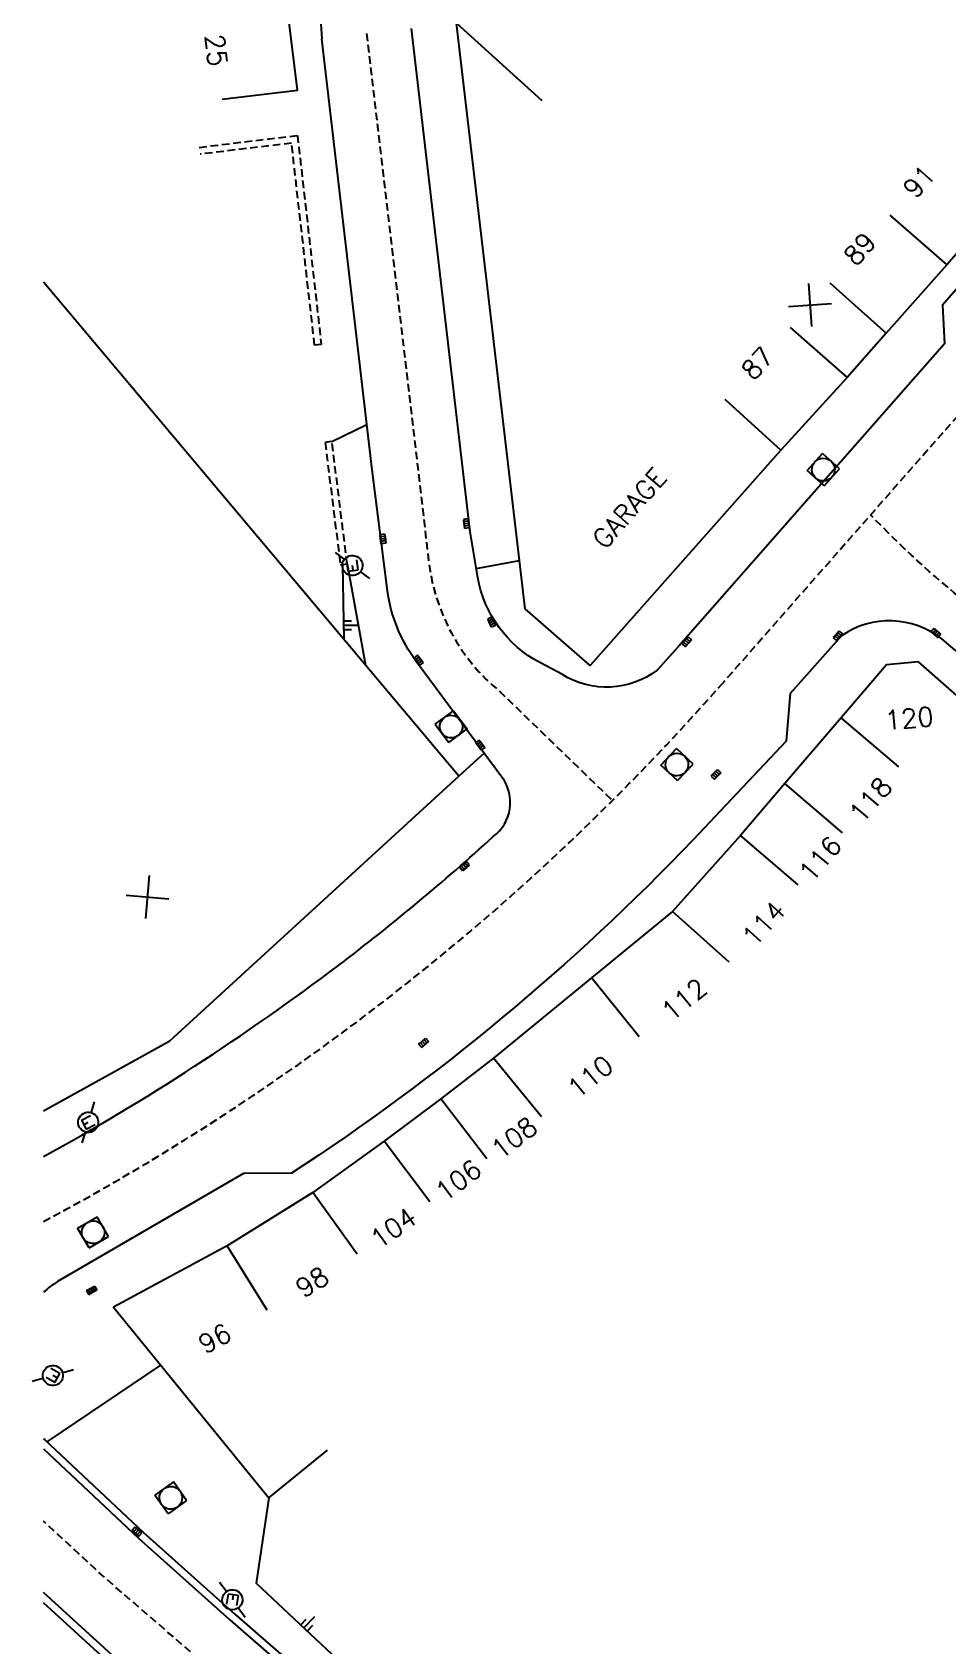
# Model space of a CAD drawing. Header units: millimetres. Extents: x 160999 to 162000, y 122000 to 123000.
# Drawn here: x 160999.3 to 161059.6, y 122829.3 to 122935.7 of the extents above; entities that cross this region are included whole.
import ezdxf
from ezdxf.enums import TextEntityAlignment as Align

# ---------------------------------------------------------------- set-up
doc = ezdxf.new("R2010")
doc.units = ezdxf.units.MM
doc.linetypes.add('DASHED', pattern=[0.75, 0.5, -0.25])
doc.layers.get('0').update_dxf_attribs({"linetype": 'CONTINUOUS'})
for name, color, linetype in [('W0001', 6, 'DASHED'), ('W0008', 7, 'CONTINUOUS'), ('W0100', 7, 'CONTINUOUS'), ('W0112', 1, 'DASHED'), ('W0211', 2, 'CONTINUOUS'), ('W0334', 7, 'CONTINUOUS'), ('W0400', 7, 'CONTINUOUS'), ('W0420', 7, 'CONTINUOUS'), ('W0471', 7, 'CONTINUOUS'), ('W0984', 7, 'CONTINUOUS'), ('W0991', 7, 'CONTINUOUS'), ('W1102', 7, 'CONTINUOUS')]:
    doc.layers.add(name, color=color, linetype=linetype)
doc.styles.get("Standard").update_dxf_attribs({"font": 'romans.shx', "width": 0.85})

# ---------------------------------------------------------------- blocks, each defined once
blk = doc.blocks.new('T471')
for p, q in [((-0.333334, 0.333334), (-0.333334, -0.333334)), ((-0.333334, 0.333334), (0.333334, 0.333334)), ((-0.333334, 0), (0, 0)), ((0.500001, 0.500001), (1.000002, 1.000002)), ((-0.500001, -0.500001), (-1.000002, -1.000002)), ((-0.333334, -0.333334), (0.333334, -0.333334))]:
    blk.add_line(p, q)
blk.add_ellipse((0, 0), major_axis=(0.471405, 0.471405), ratio=1, start_param=5.4977871438, end_param=11.780972451)
blk = doc.blocks.new('T420')
for p, q in [((0.75, 0.75), (-0.75, 0.75)), ((-0.75, 0.75), (-0.75, -0.75)), ((0.75, 0.75), (0.75, -0.75)), ((0.75, -0.75), (-0.75, -0.75))]:
    blk.add_line(p, q)
blk.add_ellipse((0, 0), major_axis=(-0.53, 0.53), ratio=1, start_param=3.926991, end_param=10.210176)
blk = doc.blocks.new('T400')
for p, q in [((-0.15, 0.3), (0.15, 0.3)), ((-0.15, -0.25), (-0.15, 0.3)), ((-0.15, 0.15), (0.15, 0.15)), ((-0.15, 0), (0.15, 0)), ((0.15, 0.3), (0.15, -0.25)), ((-0.15, -0.15), (0.15, -0.15)), ((-0.15, -0.25), (-0.15, -0.3)), ((-0.15, -0.3), (0.15, -0.3)), ((0.15, -0.3), (0.15, -0.25))]:
    blk.add_line(p, q)
blk = doc.blocks.new('t211o')
at = {"color": 0, "linetype": 'Continuous'}
for p, q in [((-0.29, 0.5), (-0.29, 0)), ((0, 1), (0, 0)), ((0.29, 0.5), (0.29, 0))]:
    blk.add_line(p, q, dxfattribs=at)
blk = doc.blocks.new('t991o')
at = {"color": 0, "linetype": 'Continuous'}
for p, q in [((-1, 1), (1, -1)), ((-1, -1), (1, 1))]:
    blk.add_line(p, q, dxfattribs=at)

msp = doc.modelspace()

# ---------------------------------------------------------------- linework, layer by layer
at = {"layer": 'W0001'}
msp.add_lwpolyline([(161129.46, 123000), (161116.58, 122981.8), (161092.9, 122949.5), (161062.24, 122912.65), (161044.7, 122892.7, -0.089968), (161000, 122857.29)], format="xyb", dxfattribs=at)
at = {"layer": 'W0001', "flags": 128}
for points in [[(161021.3, 122935.59), (161025.39, 122900.8, 0.194142), (161030.1, 122892.2), (161037.5, 122885.04)], [(161088.04, 122869.3), (161074.14, 122885.16, 0.047473), (161060.84, 122898.07, -0.032726), (161054.52, 122903.86, 3.109861)]]:
    msp.add_lwpolyline(points, format="xyb", dxfattribs=at)
msp.add_lwpolyline([(161019.91, 122820.1), (161003.95, 122833.89), (161000, 122837.54)], dxfattribs=at)
at = {"layer": 'W0008', "flags": 128}
msp.add_lwpolyline([(161011.48, 123000), (161012.24, 122991), (161012.97, 122984.17), (161013.46, 122979.62), (161016, 122957.88), (161016.72, 122952.08), (161017.89, 122942.28), (161018.34, 122935.24)], dxfattribs=at)
at = {"layer": 'W0008'}
for points in [[(161122.98, 123000), (161111.98, 122984.99), (161096.94, 122964.47), (161088.57, 122952.99), (161083.01, 122945.61), (161075.32, 122936.17), (161059.25, 122917.7), (161059.39, 122915.13), (161041.86, 122895.2), (161040.45, 122893.64, -0.310049), (161034.2, 122893.34), (161032.71, 122894.14, -0.233918), (161028.63, 122899.74), (161028.12, 122902.74), (161024.25, 122935.93)], [(161000, 122861.57, 0.036615), (161019.46, 122874.19, 0.023052), (161029.64, 122882.66, 0.412174), (161030.22, 122886.57), (161024.57, 122894.2, -0.124894), (161022.67, 122898.86), (161021.66, 122906.83), (161018.34, 122935.24)], [(161085.88, 122867.26), (161072.18, 122882.85, 0.042484), (161059.21, 122895.69, 0.327648), (161052.6, 122895.9), (161049.21, 122892.09), (161048.96, 122888.96), (161042.83, 122882.45, -0.056842), (161016.35, 122860.47), (161013.18, 122860.46), (161000.93, 122853.33, 0.04459), (161000, 122852.63)]]:
    msp.add_lwpolyline(points, format="xyb", dxfattribs=at)
for points in [[(161000, 122842.3), (161006.26, 122836.42), (161012.29, 122831.04), (161022.17, 122822.43)], [(161017.32, 122817.42), (161008.78, 122824.83), (161000, 122832.84)]]:
    msp.add_lwpolyline(points, dxfattribs=at)
at = {"layer": 'W0100'}
for points in [[(161011.77, 122931.27), (161016.74, 122931.87), (161015.96, 122938.29), (161015.27, 122944.44), (161014.53, 122950.6), (161013.82, 122957.03), (161008.85, 122956.48)], [(161070.08, 122939.91), (161073.85, 122936.62), (161069.89, 122932.09), (161067.17, 122929.01), (161063.41, 122924.74), (161059.54, 122920.34), (161055.55, 122915.85), (161052.97, 122912.92), (161048.59, 122908.13), (161036.03, 122893.93), (161031.74, 122897.68), (161027.22, 122936.28), (161032.85, 122931.17)], [(161079.74, 122863.69), (161083.56, 122866.92), (161077.52, 122874.06), (161072.3, 122880.23), (161069.4, 122883.65), (161068.72, 122884.47), (161067.99, 122885.1), (161057.68, 122894.17), (161055.56, 122893.99), (161052.58, 122890.5), (161048.86, 122886.16), (161045.93, 122882.74), (161041.46, 122877.72), (161036.11, 122873.35), (161029.65, 122868.06), (161026.18, 122865.38), (161022.46, 122862.59), (161017.76, 122859.21), (161012.11, 122855.69), (161004.61, 122851.65), (161014.85, 122839.07), (161018.73, 122842.23)]]:
    msp.add_lwpolyline(points, dxfattribs=at)
at = {"layer": 'W0100', "flags": 128}
msp.add_lwpolyline([(161000, 122864.59), (161008.32, 122869.2), (161027.38, 122886.64), (161000, 122919.21)], dxfattribs=at)
at = {"layer": 'W0112'}
msp.add_lwpolyline([(161010.27, 122928.09), (161016.74, 122928.88), (161018.31, 122915.1), (161017.87, 122915.05), (161016.35, 122928.37), (161010.33, 122927.64)], dxfattribs=at)
msp.add_lwpolyline([(161018.56, 122908.64), (161019.57, 122900.58), (161020.02, 122900.63), (161019.01, 122908.7)], close=True, dxfattribs=at)
at = {"layer": 'W0211'}
for points in [[(161019.81, 122895.64), (161019.73, 122900.6)], [(161020.02, 122900.63), (161021.22, 122893.97)], [(161014.85, 122839.07), (161014.01, 122833.45), (161024.7, 122823.44)]]:
    msp.add_lwpolyline(points, dxfattribs=at)
at = {"layer": 'W0334'}
for points in [[(161019.01, 122908.7), (161021.31, 122909.82)], [(161028.52, 122900.33), (161031.37, 122900.85)], [(161029.04, 122888.17), (161027.38, 122886.64)], [(161000.25, 122842.76), (161007.73, 122847.82)], [(161016.97, 122817.06), (161008.44, 122824.45), (161000, 122832.16)]]:
    msp.add_lwpolyline(points, dxfattribs=at)
msp.add_lwpolyline([(161000, 122842.99, 0.003036), (161000.07, 122842.93), (161006.6, 122836.79), (161012.62, 122831.42), (161022.51, 122822.79)], format="xyb", dxfattribs=at)
at = {"layer": 'W1102'}
for p, q in [((161055.78, 122923.63), (161059.54, 122920.34)), ((161051.82, 122919.17), (161055.55, 122915.85)), ((161049.21, 122916.22), (161052.97, 122912.92)), ((161044.9, 122911.5), (161048.59, 122908.13)), ((161056.37, 122887.25), (161052.58, 122890.5)), ((161052.66, 122882.91), (161048.86, 122886.16)), ((161049.74, 122879.49), (161045.93, 122882.74)), ((161045.19, 122874.39), (161041.46, 122877.72)), ((161039.27, 122869.47), (161036.11, 122873.35)), ((161032.82, 122864.19), (161029.65, 122868.06)), ((161029.23, 122861.42), (161026.18, 122865.38)), ((161025.47, 122858.59), (161022.46, 122862.59)), ((161020.67, 122855.15), (161017.76, 122859.21)), ((161014.75, 122851.45), (161012.11, 122855.69))]:
    msp.add_line(p, q, dxfattribs=at)

# ---------------------------------------------------------------- block references
at = {"layer": 'W0211'}
for p, rotation in [((161019.8, 122896.57), 270.914466746106), ((161017.17, 122830.5), 316.869963973525)]:
    msp.add_blockref('t211o', p, dxfattribs=dict(at, rotation=rotation))
at = {"layer": 'W0400'}
for p, rotation in [((161027.88, 122903.29), 187.2262885093145), ((161022.37, 122902.28), 187.2262885093145), ((161029.54, 122896.8), 202.855424582987), ((161052.36, 122895.9), 318.3587104321509), ((161058.82, 122896.09), 48.52974384545597), ((161042.4, 122895.5), 318.669672612199), ((161024.72, 122894.29), 216.541481544195), ((161028.78, 122888.69), 216.541481544195), ((161044.32, 122886.76), 316.6577223649001), ((161027.75, 122880.72), 129.7817505482193), ((161025.05, 122869.07), 312.587144288879), ((161003.18, 122852.76), 300.2226250431499), ((161006.16, 122836.86), 46.81533892445401)]:
    msp.add_blockref('T400', p, dxfattribs=dict(at, rotation=rotation))
at = {"layer": 'W0420'}
for p, rotation in [((161051.4, 122906.85), 227.5655757033369), ((161026.87, 122889.91), 126.541481544195), ((161041.75, 122887.41), 226.6577223649), ((161003.27, 122856.58), 210.22262504315), ((161008.39, 122839.08), 305.426925620522)]:
    msp.add_blockref('T420', p, dxfattribs=dict(at, rotation=rotation))
at = {"layer": 'W0471'}
for p, rotation in [((161020.36, 122900.53), 97.22628850931446), ((161002.95, 122863.83), 27.7544387847199), ((161000.62, 122847.14), 150.9805500065184), ((161012.45, 122832.36), 261.501796513128)]:
    msp.add_blockref('T471', p, dxfattribs=dict(at, rotation=rotation))
at = {"layer": 'W0991'}
for p, rotation in [((161050.52, 122917.7), 318.6552971041538), ((161006.85, 122878.68), 310.0457388628481)]:
    msp.add_blockref('t991o', p, dxfattribs=dict(at, rotation=rotation))

# ---------------------------------------------------------------- texts
at = {"layer": 'W0984'}
msp.add_text('GARAGE', height=1.25, rotation=48.8159, dxfattribs=at).set_placement((161038.62, 122904.32), align=Align.MIDDLE)
at = {"layer": 'W0991'}
for s, rotation, p in [('25', 276.9178, (161011.38, 122934.49)), ('91', 48.7358, (161057.72, 122925.84)), ('89', 48.3425, (161053.8, 122921.4)), ('87', 47.5656, (161047.06, 122913.86)), ('120', 4.9776, (161057.06, 122890.46)), ('118', 49.4226, (161054.51, 122885.08)), ('116', 49.5408, (161051.2, 122881.2)), ('114', 48.2858, (161047.47, 122876.94)), ('112', 39.7141, (161042.23, 122871.93)), ('110', 39.3061, (161036.05, 122866.83)), ('108', 37.6439, (161031.02, 122862.81)), ('106', 36.9539, (161027.35, 122860.01)), ('104', 35.6815, (161023.07, 122856.87)), ('98', 31.9953, (161017.71, 122853.3)), ('96', 28.3639, (161011.29, 122849.58))]:
    msp.add_text(s, height=1.25, rotation=rotation, dxfattribs=at).set_placement(p, align=Align.MIDDLE)

doc.saveas('drawing.dxf')
